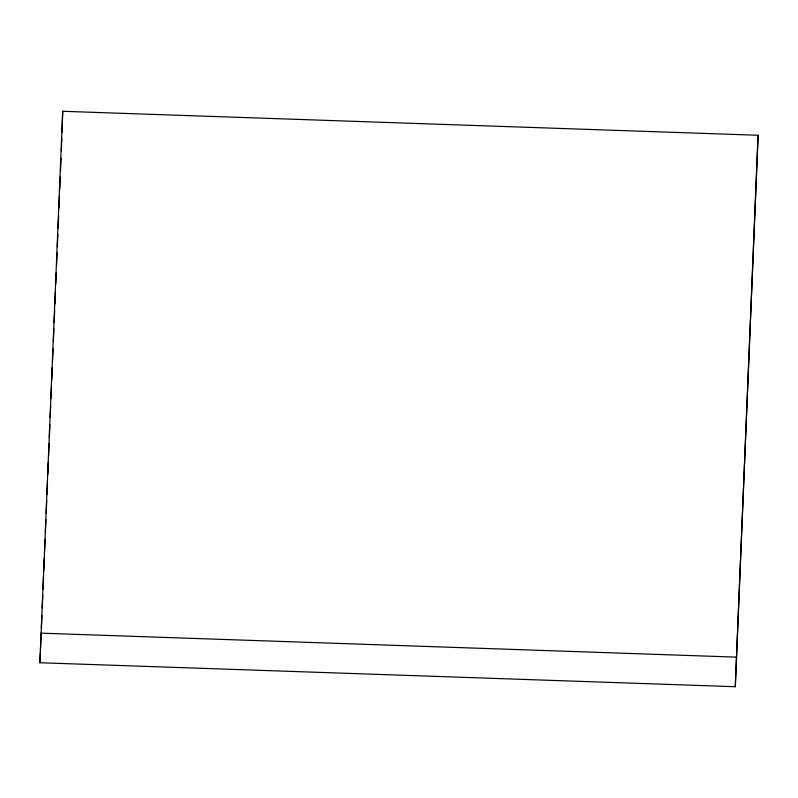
<?xml version="1.0" encoding="UTF-8"?>
<svg xmlns="http://www.w3.org/2000/svg" width="798" height="798" viewBox="0 0 798 798"><rect width="100%" height="100%" fill="white"/><g stroke="black" fill="none" stroke-linecap="round" stroke-linejoin="round"><path stroke-width="1.2" d="M39.9 662.739L62.713 111.281L758.1 135.261L735.287 686.719L39.9 662.739L40.319 652.774M61.855 138.403L61.356 150.832M62.045 132.239L62.713 111.281M735.287 686.719L758.1 135.261M40.419 650.28L41.097 634.091M41.366 627.866L41.885 615.408M42.194 607.936L42.723 595.478M42.982 589.253L43.501 576.804M43.76 570.57L44.289 558.121M44.598 550.64L45.067 539.438M45.376 531.957L45.905 519.508M46.164 513.284L46.683 500.825M46.942 494.6L47.471 482.142M47.78 474.67L48.309 462.212M48.568 455.987L49.087 443.528M49.346 437.304L49.875 424.845M50.184 417.374L50.653 406.162M50.962 398.691L51.491 386.232M51.75 380.008L52.269 367.559M52.528 361.324L53.057 348.876M53.366 341.394L53.895 328.946M54.154 322.711L54.673 310.262M54.932 304.028L55.461 291.579M55.77 284.108L56.239 272.896M56.548 265.425L57.077 252.966M57.336 246.742L57.855 234.283M58.114 228.058L58.643 215.6M58.952 208.128L59.471 195.67M59.74 189.445L60.259 176.986M60.518 170.762L61.037 158.303M40.838 633.153L736.225 657.133"/></g></svg>
